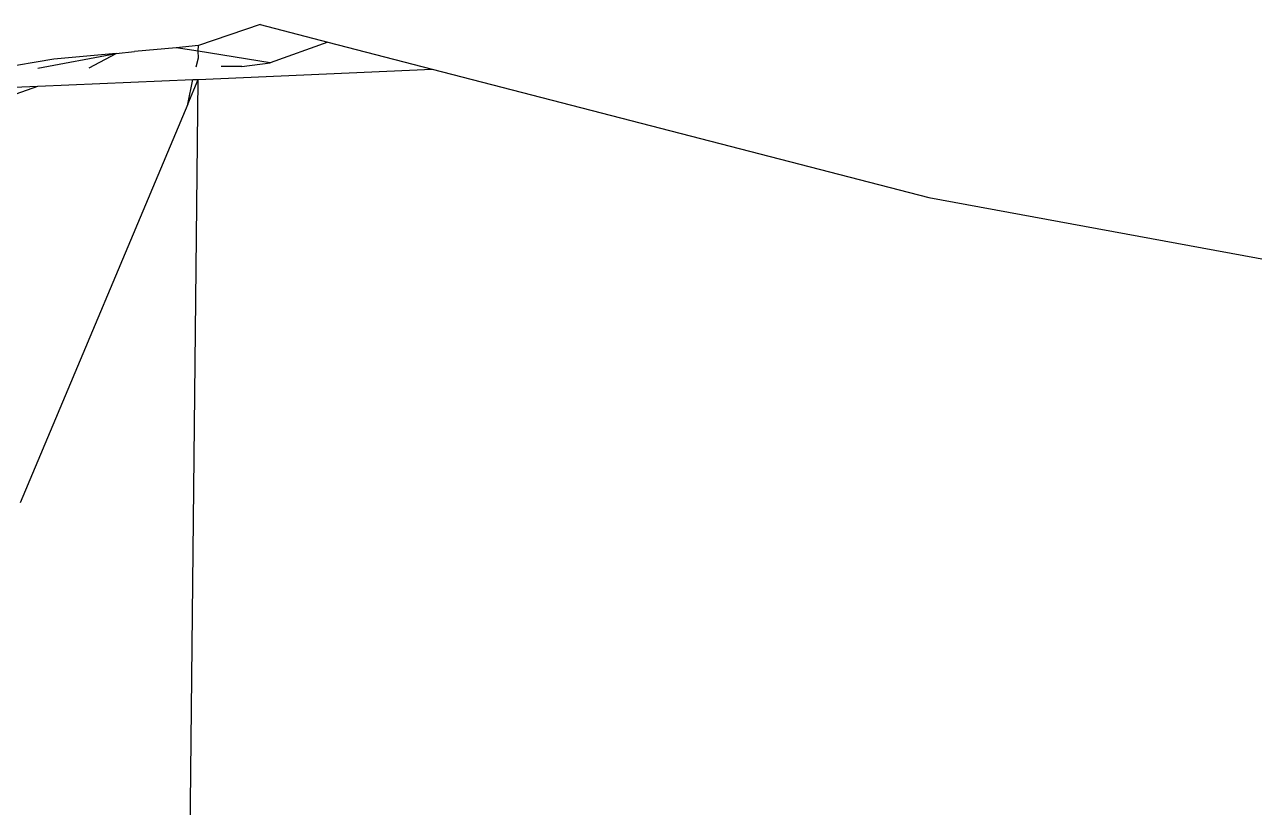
# Model space of a CAD drawing. Header units: millimetres. Extents: x 0 to 460473, y -68369 to 85219.
# Drawn here: x 223424.61 to 223434.62, y -36679.83 to -36673.46 of the extents above; entities that cross this region are included whole.
import ezdxf

# ---------------------------------------------------------------- set-up
doc = ezdxf.new("R2010")
doc.units = ezdxf.units.MM
doc.header["$LTSCALE"] = 50
doc.layers.add('ha', color=8, linetype='Continuous')

# ---------------------------------------------------------------- blocks, each defined once
blk = doc.blocks.new('12312')
for p, q in [((249051.315, -37185.024), (249050.815, -37185.195)), ((249051.315, -37185.024), (249051.867, -37185.167)), ((249050.631, -37185.212), (249050.293, -37185.244)), ((249050.815, -37185.195), (249050.631, -37185.212)), ((249050.81, -37185.241), (249050.631, -37185.212)), ((249050.81, -37185.241), (249050.815, -37185.195)), ((249051.397, -37185.336), (249050.81, -37185.241)), ((249050.814, -37185.294), (249050.81, -37185.241)), ((249051.867, -37185.167), (249051.397, -37185.336)), ((249051.867, -37185.167), (249052.715, -37185.386)), ((249049.638, -37185.306), (249049.186, -37185.382)), ((249049.506, -37185.379), (249050.144, -37185.258)), ((249050.144, -37185.258), (249049.638, -37185.306)), ((249049.924, -37185.375), (249050.144, -37185.258)), ((249050.144, -37185.258), (249050.293, -37185.244)), ((249050.795, -37185.368), (249050.814, -37185.294)), ((249051.166, -37185.364), (249051.397, -37185.336)), ((249050.812, -37185.47), (249052.715, -37185.386)), ((249051.166, -37185.364), (249050.997, -37185.366)), ((249052.715, -37185.386), (249056.754, -37186.429)), ((249048.68, -37185.56), (249049.507, -37185.524)), ((249049.33, -37185.587), (249049.507, -37185.524)), ((249049.507, -37185.524), (249050.768, -37185.47)), ((249050.727, -37185.671), (249050.768, -37185.47)), ((249050.727, -37185.671), (249050.812, -37185.47)), ((249050.74, -37192.09), (249050.812, -37185.47)), ((249050.768, -37185.47), (249050.812, -37185.47)), ((249050.727, -37185.671), (249049.364, -37188.913)), ((249056.754, -37186.429), (249060.782, -37187.174))]:
    blk.add_line(p, q)

msp = doc.modelspace()

# ---------------------------------------------------------------- block references
at = {"layer": 'ha'}
msp.add_blockref('12312', (-25624.78545841, 511.56126197), dxfattribs=at)

doc.saveas('drawing.dxf')
